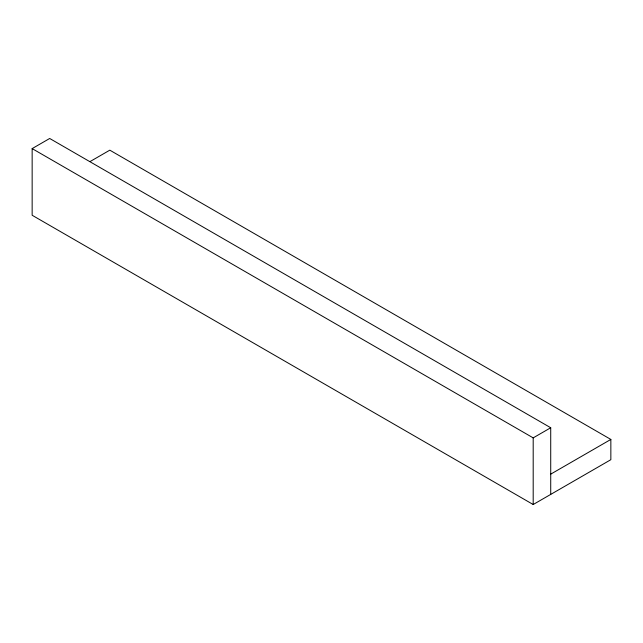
<?xml version="1.0" encoding="UTF-8"?>
<svg xmlns="http://www.w3.org/2000/svg" width="643" height="643" viewBox="0 0 643 643"><rect width="100%" height="100%" fill="white"/><g stroke="black" fill="none" stroke-linecap="round" stroke-linejoin="round"><path stroke-width="0.96" d="M90.052 161.57L109.808 150.165L610.85 439.434L610.85 459.689L533.192 504.522L32.15 215.252L32.15 148.605L49.688 138.478L550.721 427.748L550.721 494.395M32.15 148.605L533.192 437.875L550.721 427.748M550.721 474.148L610.85 439.434M533.192 437.875L533.192 504.522"/></g></svg>
